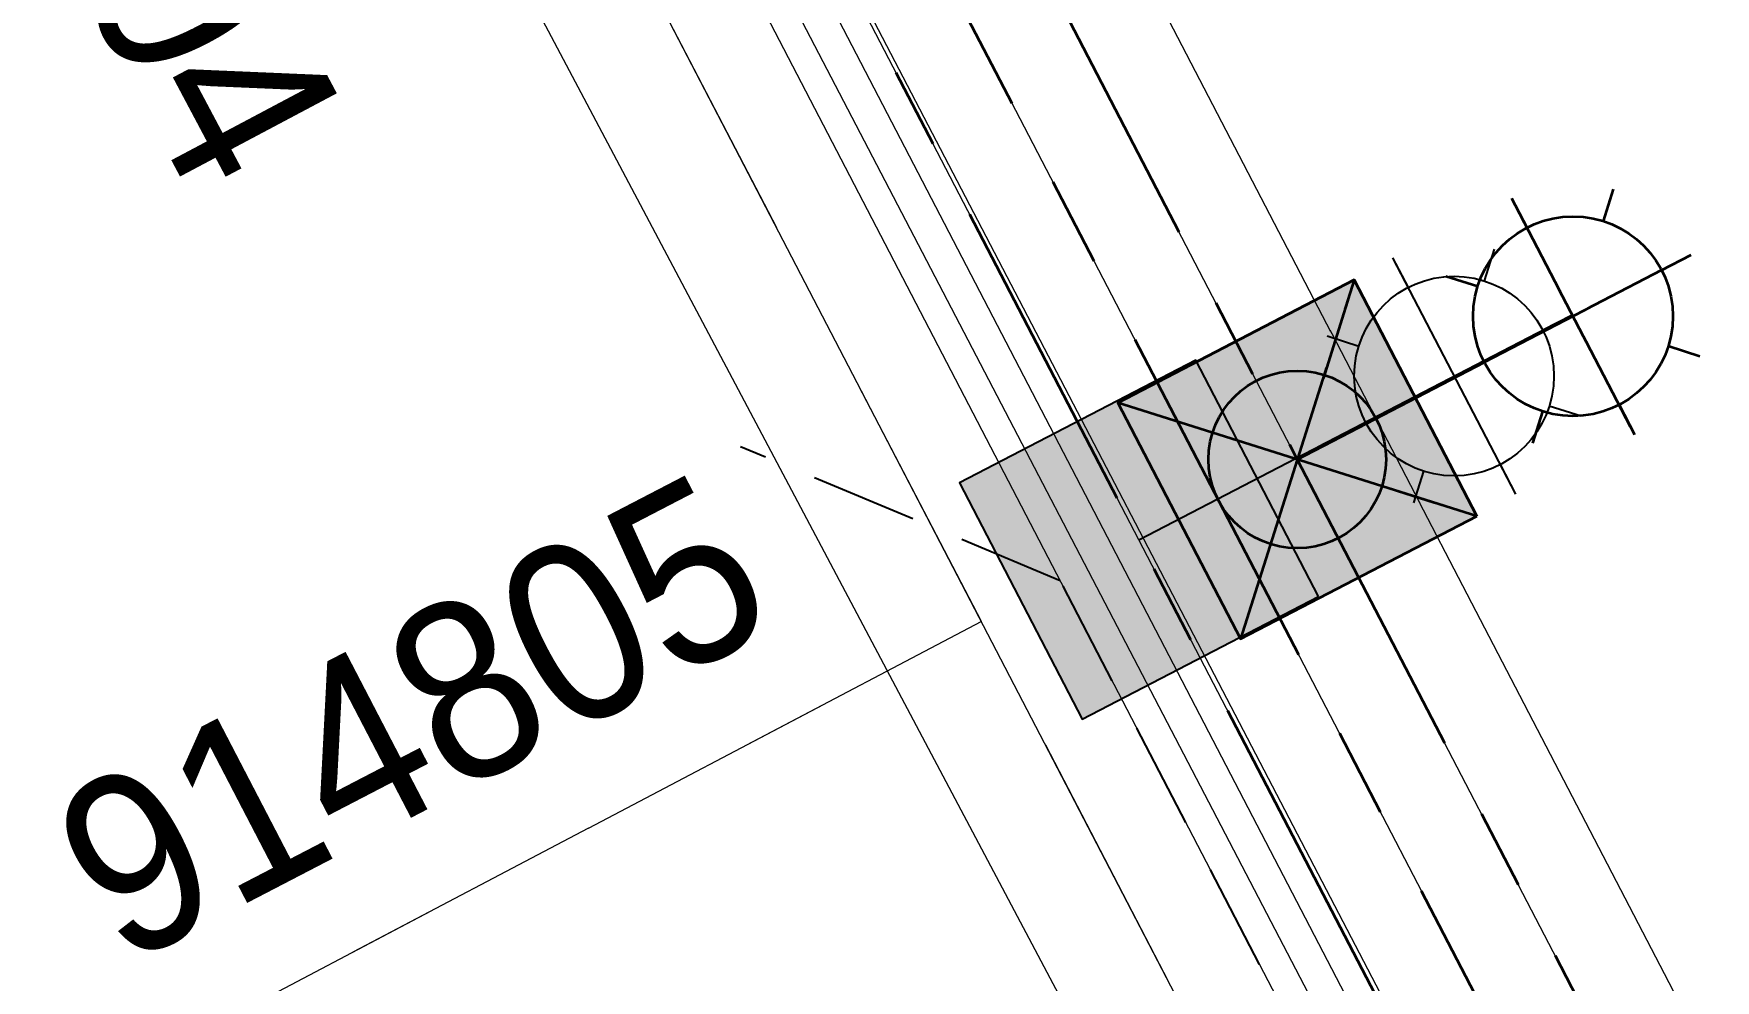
# Model space of a CAD drawing. Header units: metres. Extents: x 0 to 304202, y 0 to 6270858.
# Drawn here: x 303653.6 to 303672.54, y 6270493.17 to 6270503.84 of the extents above; entities that cross this region are included whole.
import ezdxf
from ezdxf import colors
from ezdxf.entities.mleader import LeaderData, LeaderLine
from ezdxf.enums import TextEntityAlignment as Align
from ezdxf.math import Vec2, Vec3

# ---------------------------------------------------------------- set-up
doc = ezdxf.new("R2010")
doc.units = ezdxf.units.M
for name, pattern in [('Cable Exist UG', [7, 4, -1, 1, -1]), ('Dash', [5, 3, -2]), ('IE Trench LV', [6, 4, -2])]:
    doc.linetypes.add(name, pattern=pattern)
doc.layers.get('0').update_dxf_attribs({"color": 6})
for name, color, linetype, lineweight in [('_User Miscellaneous1', 30, 'Continuous', 13), ('_User_HV_Exist', 1, 'Continuous', 35), ('_User_LV_Exist', 5, 'Continuous', 35), ('_User_SL_Exist', 4, 'Continuous', 35), ('Cadastre Developer_SP_EXT', 98, 'Continuous', 15), ('Cadastre Developer_SP_NEW', 92, 'Continuous', 15), ('Cadastre Roads_SP_EXT', 218, 'Continuous', 15)]:
    doc.layers.add(name, color=color, linetype=linetype, lineweight=lineweight)
doc.layers.add('_User Miscellaneous10', color=252, linetype='Continuous', lineweight=13, plot=False, transparency=0.65)
for name, color, linetype in [('Equip_SP_SL_EXT', 7, 'Continuous'), ('Equip_SP_SL_NEW', 2, 'Continuous'), ('Services_SP_NEW_UG', 2, 'IE Trench LV'), ('SupportsUG_SP_LV_SL_NEW', 2, 'Continuous')]:
    doc.layers.add(name, color=color, linetype=linetype)
doc.styles.add('SL_LABEL', font='arial.ttf', dxfattribs={"height": 2})
doc.styles.get("Standard").update_dxf_attribs({"font": 'arial.ttf'})

# ---------------------------------------------------------------- blocks, each defined once
blk = doc.blocks.new('*U267')
at = {"layer": 'Services_SP_NEW_UG', "ltscale": 0.3, "flags": 128}
for points in [[(14.571, -1), (17.571, 1.5)], [(2.5, -1), (14.571, -1)]]:
    blk.add_lwpolyline(points, dxfattribs=at)
blk = doc.blocks.new('*U270')
for tag, height, rotation, flags, p in [('LANTNUMBER', 0.2, 270, 9, (-1.4, 2.6)), ('LOUTREACH', 0.2, 270, 9, (-1.4, 2.2)), ('LOUTREACHVOCAB', 0.2, 270, 9, (-1.4, 2)), ('LRATECODE', 0.2, 270, 9, (-1.4, 1.8)), ('LREMOVE', 0.2, 270, 9, (-1.4, 1.6)), ('LREPLACE', 0.2, 270, 9, (-1.4, 1.4)), ('LTYPE', 0.2, 270, 9, (-1.4, 1.2)), ('LTYPEVOCAB', 0.2, 270, 9, (-1.4, 1)), ('LEGEND', 0.2, 270, 9, (-1.4, 0.8)), ('SUBURB', 0.2, 270, 9, (-1.4, 0.6)), ('STREETNAME', 0.2, 270, 9, (-1.4, 0.4)), ('LOCATION', 0.2, 270, 9, (-1.4, 0.2)), ('LNEW', 0.2, 270, 9, (-6.4, 0)), ('LMASTVOCAB', 0.2, 270, 9, (-6.2, 0)), ('LMAST', 0.2, 270, 9, (-6, 0)), ('LLAMPVOCAB', 0.2, 270, 9, (-5.8, 0)), ('LLAMP', 0.2, 270, 9, (-5.6, 0)), ('LEXIST', 0.2, 270, 9, (-5.4, 0)), ('LCHARGE3PERCENT', 0.2, 270, 9, (-5.2, 0)), ('LCHARGE3', 0.2, 270, 9, (-5, 0)), ('LCHARGE2PERCENT', 0.2, 270, 9, (-4.8, 0)), ('LCHARGE2', 0.2, 270, 9, (-4.6, 0)), ('LCHARGE1PERCENT', 0.2, 270, 9, (-4.4, 0)), ('LCHARGE1', 0.2, 270, 9, (-4.2, 0)), ('LCATEGORY', 0.2, 270, 9, (-4, 0)), ('LBRACKETVOCAB', 0.2, 270, 9, (-3.8, 0)), ('LBRACKET', 0.2, 270, 9, (-3.6, 0)), ('LKINGHEIGHT', 0.2, 270, 9, (-3.4, 0)), ('CREPLACE', 0.2, 270, 9, (-3.2, 0)), ('CREMOVE', 0.2, 270, 9, (-3, 0)), ('CNUMBER', 0.2, 270, 9, (-2.8, 0)), ('CNEW', 0.2, 270, 9, (-2.6, 0)), ('CEXIST', 0.2, 270, 9, (-2.4, 0)), ('USAGE', 0.2, 270, 9, (-2.2, 0)), ('STATE', 0.2, 270, 9, (-2, 0)), ('OWNED_BY', 0.2, 270, 9, (-1.8, 0)), ('ORIENTATION', 0.2, 270, 9, (-1.6, 0)), ('OPERATING_VOLTAGE', 0.2, 270, 9, (-1.4, 0)), ('NOTES', 0.2, 270, 9, (-1.4, 0)), ('NO_PHASES', 0.2, 270, 9, (-1.2, 0)), ('LANTERN_TYPE', 0.2, 270, 9, (-1, 0)), ('LANTERN_PURPOSE', 0.2, 270, 9, (-0.8, 0)), ('CONTROL_TYPE', 0.2, 270, 9, (-0.6, 0)), ('CONSTRUCTED_VOLTAGE', 0.2, 270, 9, (-0.4, 0)), ('MAINTAINED_BY', 0.2, 270, 9, (-1.4, -0.663)), ('LNUMBER', 1, 269.4819, 8, (2.267, -0.72))]:
    blk.add_attdef(tag, text='', height=height, rotation=rotation, dxfattribs=dict(flags=flags)).set_placement(p, align=Align.MIDDLE_LEFT)
at = {"style": 'SL_LABEL'}
for tag, height, rotation, flags, p in [('STREET_CODE', 0.001, 270, 9, (0.001, 0)), ('ASSET_NUM', 1, 269.4819, 8, (4.267, -0.739))]:
    blk.add_attdef(tag, text='', height=height, rotation=rotation, dxfattribs=dict(at, flags=flags)).set_placement(p, align=Align.MIDDLE_LEFT)
for tag, p, height, flags in [('Z', (0, 0), 0.001, 1), ('OPERATED_BY', (-1.4, -0.407), 0.2, 9)]:
    blk.add_attdef(tag, p, '', height=height, rotation=270, dxfattribs=dict(flags=flags))
at = {"transparency": 33554687}
blk.add_wipeout([(3.279, 0.583), (2.224, 1.219), (1.606, 2.286), (2.243, 3.341), (3.309, 3.958), (4.364, 3.321), (4.981, 2.255), (4.345, 1.2)], dxfattribs=at)
for p, q in [((3.33, 6.27), (3.304, 3.395)), ((3.307, 3.77), (3.28, 0.77)), ((2.243, 3.341), (2.505, 3.073)), ((4.364, 3.321), (4.096, 3.059)), ((2.169, 2.281), (1.794, 2.284)), ((4.794, 2.257), (1.794, 2.284)), ((4.794, 2.257), (4.419, 2.26)), ((2.224, 1.219), (2.491, 1.482)), ((4.345, 1.2), (4.082, 1.468)), ((3.284, 1.145), (3.28, 0.77))]:
    blk.add_line(p, q)
blk.add_circle((3.294, 2.27), 1.125)
blk = doc.blocks.new('*U269')
at = {"layer": 'Equip_SP_SL_EXT'}
h = blk.add_hatch(color=256, dxfattribs=at)
h.dxf.hatch_style = 1
h.paths.add_polyline_path([(-1.5, 1.5), (-1.5, -1.5), (1.5, -1.5), (1.5, 1.5)])
blk.add_lwpolyline([(-1.5, 1.5), (-1.5, -1.5), (1.5, -1.5), (1.5, 1.5)], close=True)
at = {"width": 0.9, "flags": 8}
blk.add_attdef('ASSET_NUM', text='', height=2, dxfattribs=at).set_placement((4, 2), align=Align.MIDDLE_LEFT)
at = {"flags": 1}
blk.add_attdef('Z', (-2.351, -1.813), '', height=0.2, rotation=270, dxfattribs=at)
at = {"flags": 9}
for tag, p in [('NOTES', (-2, -1.813)), ('SUBURB', (-1.8, -1.813)), ('STREETNAME', (-1.6, -1.813)), ('LOCATION', (-1.4, -1.813)), ('LEGEND', (-1.2, -1.813)), ('USAGE', (-1, -1.813)), ('STATE', (-0.8, -1.813)), ('OWNED_BY', (-0.6, -1.813)), ('COLUMN_TYPE', (-0.4, -1.813)), ('STREET_CODE', (-0.2, -1.813)), ('STRUCTURE_PLANT_NUMBER', (0.031, -1.813))]:
    blk.add_attdef(tag, text='', height=0.2, rotation=270, dxfattribs=at).set_placement(p, align=Align.MIDDLE_LEFT)
blk = doc.blocks.new('*U291')
at = {"linetype": 'Continuous'}
h = blk.add_hatch(color=256, dxfattribs=at)
h.dxf.hatch_style = 1
h.paths.add_polyline_path([(-2, 1.5), (-2, -1.5), (1, -1.5), (1, 1.5)])
h = blk.add_hatch(color=256)
h.dxf.hatch_style = 1
h.paths.add_polyline_path([(-2, 1.5), (1, -1.5), (-2, -1.5)])
for p, q in [((-4, 1.125), (-4, 1.5)), ((-2, 1.5), (1, -1.5)), ((-2, -1.5), (1, 1.5)), ((-5.061, 1.061), (-4.795, 0.795)), ((-2.939, 1.061), (-3.205, 0.795)), ((-5.125, 0), (-5.5, 0)), ((-0.5, 0), (-2.875, 0)), ((-5.061, -1.061), (-4.795, -0.795)), ((-2.939, -1.061), (-3.205, -0.795)), ((-4, -1.5), (-4, -1.125))]:
    blk.add_line(p, q)
blk.add_line((-5.125, 0), (-2.875, 0), dxfattribs=at)
at = {"linetype": 'Continuous', "flags": 128}
blk.add_lwpolyline([(-4, 1.406), (-4, -1.406)], dxfattribs=at)
blk.add_lwpolyline([(-2, 1.5), (-2, -1.5), (1, -1.5), (1, 1.5)], close=True)
at = {"flags": 128}
blk.add_lwpolyline([(-2, 1.5), (1, -1.5), (-2, -1.5), (-2, 1.5)], dxfattribs=at)
for centre, radius in [((-4, 0), 1.125), ((-0.5, 0), 1)]:
    blk.add_circle(centre, radius)

msp = doc.modelspace()

# ---------------------------------------------------------------- linework, layer by layer
at = {"layer": 'Cadastre Developer_SP_EXT', "linetype": 'Dash'}
for points in [[(303657.85, 6270509.575), (303651.404, 6270511.595), (303624.724, 6270497.425), (303633.294, 6270480.924), (303664.273, 6270497.215), (303657.85, 6270509.575)], [(303664.273, 6270497.215), (303633.294, 6270480.924), (303639.236, 6270469.49), (303640.013, 6270467.994), (303670.99, 6270484.285), (303664.273, 6270497.215)]]:
    msp.add_lwpolyline(points, close=True, dxfattribs=at)
at = {"layer": 'Cadastre Developer_SP_NEW', "linetype": 'Dash'}
msp.add_lwpolyline([(303657.85, 6270509.575), (303651.404, 6270511.595), (303624.724, 6270497.425), (303633.294, 6270480.924), (303664.273, 6270497.215), (303657.85, 6270509.575)], close=True, dxfattribs=at)
at = {"layer": 'Cadastre Roads_SP_EXT', "linetype": 'Continuous'}
msp.add_lwpolyline([(303694.573, 6270487.445), (303673.999, 6270526.341), (303662.976, 6270518.938), (303654.448, 6270513.212), (303725.723, 6270378.607), (303734.469, 6270383.622), (303745.988, 6270390.228), (303720.11, 6270439.124), (303694.573, 6270487.445)], close=True, dxfattribs=at)

# ---------------------------------------------------------------- block references
at = {"layer": '_User Miscellaneous10', "rotation": 117.4569420599484}
msp.add_blockref('*U267', (303670.991, 6270484.285), dxfattribs=at)
at = {"layer": 'SupportsUG_SP_LV_SL_NEW'}
ref = msp.add_blockref('*U269', (303650.466, 6270513.362), dxfattribs=dict(at, rotation=297.9721995552073))
ref.add_attrib('ASSET_NUM', '914804', dxfattribs={"layer": '0', "height": 2, "rotation": 297.9722, "width": 0.9}).set_placement((303652.342, 6270509.829), align=Align.MIDDLE_LEFT)

# ---------------------------------------------------------------- next in the draw order: block references
at = {"layer": 'Equip_SP_SL_NEW', "rotation": 117.9721995465388}
msp.add_blockref('*U270', (303673.147, 6270498.138), dxfattribs=at)

# ---------------------------------------------------------------- next in the draw order: linework, layer by layer
at = {"layer": '_User Miscellaneous1'}
for p, q in [((303659.097, 6270511.592), (303669.533, 6270491.557)), ((303658.466, 6270511.245), (303668.895, 6270491.225))]:
    msp.add_line(p, q, dxfattribs=at)
at = {"layer": '_User Miscellaneous10', "flags": 128}
for points in [[(303728.834, 6270383.811), (303691.173, 6270456.288), (303678.786, 6270480.125), (303665.498, 6270505.7), (303661.328, 6270513.725), (303650.904, 6270516.991), (303617.537, 6270499.27), (303593.663, 6270486.591), (303590.503, 6270476.504), (303596.27, 6270465.538), (303591.836, 6270460.947), (303585.212, 6270473.695), (303579.219, 6270475.573), (303568.409, 6270496.14), (303647.263, 6270537.585), (303611.663, 6270604.945)], [(303727.756, 6270383.716), (303690.286, 6270455.827), (303677.899, 6270479.664), (303664.611, 6270505.239), (303660.633, 6270512.895), (303651.004, 6270515.912), (303618.006, 6270498.387), (303594.494, 6270485.901), (303591.581, 6270476.601), (303597.492, 6270465.363), (303591.589, 6270459.252), (303584.517, 6270472.865), (303578.526, 6270474.742), (303567.059, 6270496.56), (303645.911, 6270538.004), (303610.779, 6270604.478)], [(303726.678, 6270383.621), (303689.398, 6270455.366), (303677.012, 6270479.203), (303663.724, 6270504.778), (303659.937, 6270512.065), (303651.104, 6270514.833), (303618.475, 6270497.503), (303595.326, 6270485.21), (303592.66, 6270476.699), (303598.714, 6270465.188), (303591.343, 6270457.558), (303583.821, 6270472.035), (303577.833, 6270473.911), (303565.708, 6270496.98), (303644.558, 6270538.422), (303609.894, 6270604.011)], [(303725.601, 6270383.526), (303688.511, 6270454.905), (303676.124, 6270478.742), (303662.836, 6270504.317), (303659.241, 6270511.235), (303651.204, 6270513.754), (303618.944, 6270496.62), (303596.157, 6270484.519), (303593.738, 6270476.797), (303599.935, 6270465.014), (303591.096, 6270455.863), (303583.125, 6270471.205), (303577.14, 6270473.08), (303564.358, 6270497.4), (303643.206, 6270538.841), (303609.01, 6270603.544)], [(303724.523, 6270383.431), (303687.624, 6270454.444), (303675.237, 6270478.281), (303661.949, 6270503.856), (303658.546, 6270510.405), (303651.304, 6270512.674), (303619.413, 6270495.737), (303596.989, 6270483.829), (303594.817, 6270476.894), (303601.157, 6270464.839), (303590.85, 6270454.169), (303582.43, 6270470.375), (303576.447, 6270472.249), (303563.007, 6270497.82), (303641.853, 6270539.26), (303608.126, 6270603.076)], [(303723.446, 6270383.336), (303686.736, 6270453.983), (303674.35, 6270477.82), (303661.061, 6270503.395), (303657.85, 6270509.575), (303651.404, 6270511.595), (303619.882, 6270494.854), (303597.821, 6270483.138), (303595.895, 6270476.992), (303602.379, 6270464.664), (303590.603, 6270452.474), (303581.734, 6270469.545), (303575.754, 6270471.419), (303561.657, 6270498.24), (303640.501, 6270539.679), (303607.242, 6270602.609)]]:
    msp.add_lwpolyline(points, dxfattribs=at)
at = {"layer": '_User Miscellaneous10', "color": 4, "flags": 128}
msp.add_lwpolyline([(303725.277, 6270383.497), (303688.245, 6270454.766), (303675.858, 6270478.604), (303662.57, 6270504.179), (303659.033, 6270510.986), (303651.234, 6270513.43), (303619.085, 6270496.355), (303596.407, 6270484.312), (303594.062, 6270476.826), (303600.302, 6270464.961), (303591.022, 6270455.355), (303582.917, 6270470.956), (303576.932, 6270472.831), (303563.953, 6270497.526), (303642.8, 6270538.967), (303608.745, 6270603.403)], dxfattribs=at)
at = {"layer": '_User_HV_Exist', "linetype": 'Cable Exist UG', "flags": 128}
msp.add_lwpolyline([(303671.075, 6270490.63), (303659.937, 6270512.065), (303644.558, 6270538.422), (303628.893, 6270567.992), (303628.893, 6270567.992)], dxfattribs=at)
at = {"layer": '_User_LV_Exist', "linetype": 'Cable Exist UG', "ltscale": 0.9}
msp.add_lwpolyline([(303671.613, 6270487.426), (303659.241, 6270511.235), (303643.206, 6270538.841), (303627.6, 6270568.37)], dxfattribs=at)
at = {"layer": '_User_SL_Exist', "linetype": 'Cable Exist UG', "ltscale": 0.9}
msp.add_lwpolyline([(303660.196, 6270510.936), (303661.934, 6270510.391), (303667.83, 6270499.043), (303674.54, 6270486.13), (303673.653, 6270485.669)], dxfattribs=at)
at = {"layer": 'Cadastre Developer_SP_NEW', "linetype": 'Dash'}
msp.add_lwpolyline([(303664.273, 6270497.215), (303633.294, 6270480.924), (303639.236, 6270469.49), (303640.013, 6270467.994), (303670.99, 6270484.285), (303664.273, 6270497.215)], close=True, dxfattribs=at)

# ---------------------------------------------------------------- next in the draw order: block references
at = {"layer": '_User_SL_Exist', "rotation": 207.4579024268226}
msp.add_blockref('*U291', (303667.387, 6270498.812), dxfattribs=at)
at = {"layer": 'SupportsUG_SP_LV_SL_NEW'}
ref = msp.add_blockref('*U269', (303666.047, 6270498.138), dxfattribs=dict(at, rotation=207.4569468026829))
ref.add_attrib('ASSET_NUM', '914805', dxfattribs={"layer": '0', "height": 2, "rotation": 207.4569, "text_generation_flag": 6, "width": 0.9}).set_placement((303661.575, 6270498.068), align=Align.MIDDLE_RIGHT)

# ---------------------------------------------------------------- next in the draw order: leaders
at = {"layer": 'Cadastre Developer_SP_NEW'}
ml = msp.add_multileader_mtext('Standard', dxfattribs=at)
ml.set_content('{\\C7;CONSTRUCTED UNDER URS18369}', color=256)
ml.set_leader_properties()
ml.build(insert=Vec2(0, 0))
ml.multileader.update_dxf_attribs({"leader_type": 2, "has_text_frame": 1, "text_left_attachment_type": 2, "text_right_attachment_type": 2, "dogleg_length": 0.01})
ctx = ml.context
ctx.base_point, ctx.char_height, ctx.plane_origin, ctx.plane_x_axis, ctx.plane_y_axis = Vec3(303910.719, 6270584.601), 1.8, Vec3(305059.721, 6271101.545), Vec3(0.887819, 0.460194), Vec3(-0.460194, 0.887819)
ctx.left_attachment, ctx.right_attachment, ctx.text_align_type = 2, 2, 1
notes = []
notes.append((ctx, [(0, (0, 0, 0), (0, 0), (1, 0), 1, [])]))
ctx.mtext.insert, ctx.mtext.text_direction, ctx.mtext.rotation, ctx.mtext.width, ctx.mtext.alignment, ctx.mtext.flow_direction = Vec3(303920.971, 6270592.672), Vec3(0.887819, 0.460194), 0.478213, 23.5182, 2, 5
ctx.mtext.has_bg_fill, ctx.mtext.bg_color, ctx.mtext.bg_scale_factor, ctx.mtext.bg_transparency, ctx.mtext.use_window_bg_color = 1, -1073741824, 2, 0, 1
for ctx, leaders in notes:
    for number, flags, end, landing, length, lines in leaders:
        leader = LeaderData()
        leader.index, (leader.has_last_leader_line, leader.has_dogleg_vector, leader.attachment_direction) = number, flags
        leader.last_leader_point, leader.dogleg_vector, leader.dogleg_length = Vec3(end), Vec3(landing), length
        for number, points, colour, breaks in lines:
            line = LeaderLine()
            line.index, line.vertices, line.color, line.breaks = number, Vec3.list(points), colors.encode_raw_color(colour), breaks
            leader.lines.append(line)
        ctx.leaders.append(leader)

# ---------------------------------------------------------------- next in the draw order: leaders
ml = msp.add_multileader_mtext('Standard', dxfattribs=at)
ml.set_content('{\\C7;CONSTRUCTED UNDER URS18369}', color=256)
ml.set_leader_properties()
ml.build(insert=Vec2(0, 0))
ml.multileader.update_dxf_attribs({"leader_type": 2, "has_text_frame": 1, "text_left_attachment_type": 2, "text_right_attachment_type": 2, "dogleg_length": 0.01})
ctx = ml.context
ctx.base_point, ctx.char_height, ctx.plane_origin, ctx.plane_x_axis, ctx.plane_y_axis = Vec3(303792.046, 6270524.313), 1.8, Vec3(304941.048, 6271041.257), Vec3(0.887819, 0.460194), Vec3(-0.460194, 0.887819)
ctx.left_attachment, ctx.right_attachment, ctx.text_align_type = 2, 2, 1
notes = []
notes.append((ctx, [(0, (0, 0, 0), (0, 0), (1, 0), 1, [])]))
ctx.mtext.insert, ctx.mtext.text_direction, ctx.mtext.rotation, ctx.mtext.width, ctx.mtext.alignment, ctx.mtext.flow_direction = Vec3(303802.299, 6270532.384), Vec3(0.887819, 0.460194), 0.478213, 23.5182, 2, 5
ctx.mtext.has_bg_fill, ctx.mtext.bg_color, ctx.mtext.bg_scale_factor, ctx.mtext.bg_transparency, ctx.mtext.use_window_bg_color = 1, -1073741824, 2, 0, 1
for ctx, leaders in notes:
    for number, flags, end, landing, length, lines in leaders:
        leader = LeaderData()
        leader.index, (leader.has_last_leader_line, leader.has_dogleg_vector, leader.attachment_direction) = number, flags
        leader.last_leader_point, leader.dogleg_vector, leader.dogleg_length = Vec3(end), Vec3(landing), length
        for number, points, colour, breaks in lines:
            line = LeaderLine()
            line.index, line.vertices, line.color, line.breaks = number, Vec3.list(points), colors.encode_raw_color(colour), breaks
            leader.lines.append(line)
        ctx.leaders.append(leader)

doc.saveas('drawing.dxf')
